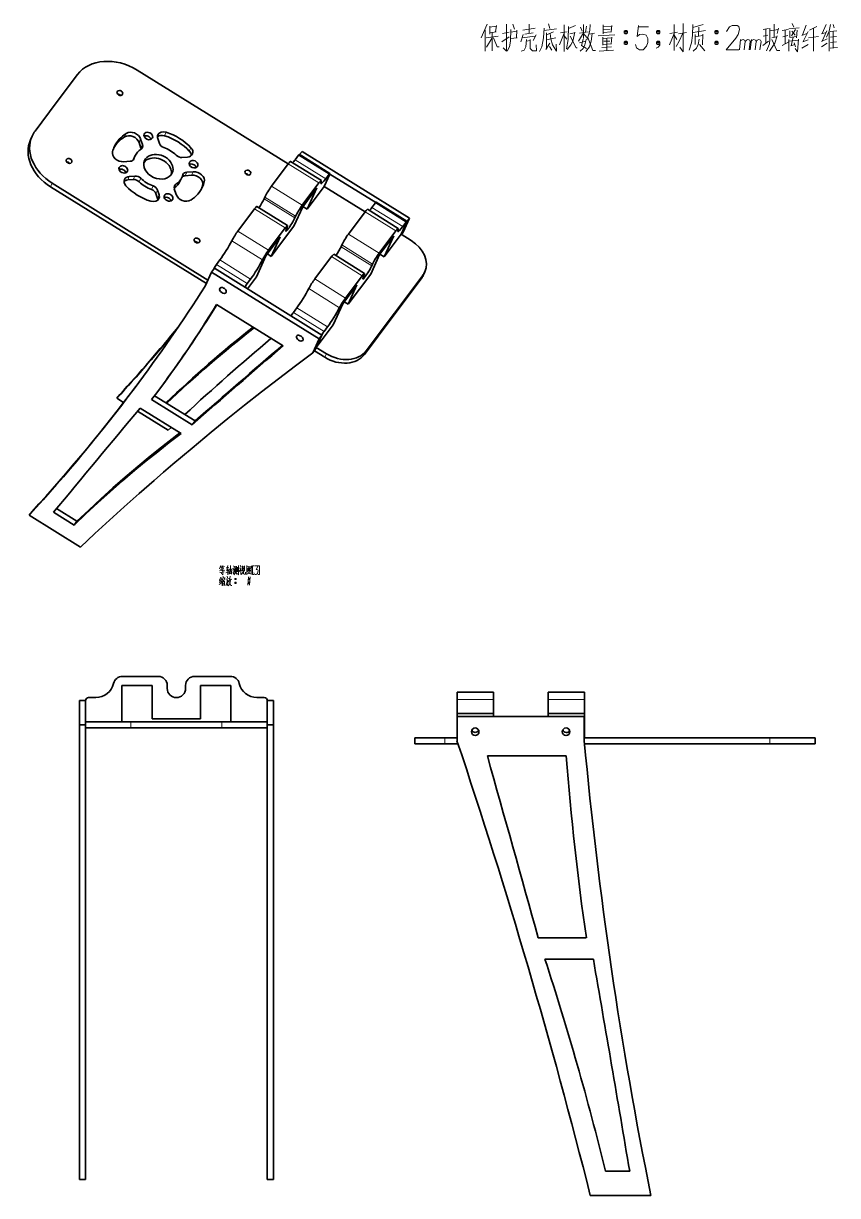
# Model space of a CAD drawing. Extents: x 37 to 1164, y 1 to 818.
# Drawn here: x 362.6 to 631.2, y 423.1 to 809.7 of the extents above; entities that cross this region are included whole.
import ezdxf

# ---------------------------------------------------------------- set-up
doc = ezdxf.new("R2010")
doc.units = 0

msp = doc.modelspace()

# ---------------------------------------------------------------- linework, layer by layer
at = {"color": 7, "lineweight": 35, "ltscale": 0.291678}
for p in [(380.4, 792.86), (366.4, 774.19)]:
    msp.add_line(p, (373.4, 783.52), dxfattribs=at)
at = {"color": 7, "lineweight": 35}
for p, q in [((400.07, 794.32), (449.92, 763.34)), ((489.98, 745.47), (454.51, 767.51)), ((371.54, 755.82), (422.93, 723.88)), ((372.07, 756.98), (423.45, 725.05)), ((460.11, 705.64), (424.65, 727.69)), ((461.05, 706.89), (425.58, 728.93)), ((448.22, 703.36), (426.27, 717)), ((505.64, 581.06), (547.64, 581.06)), ((381.04, 578.32), (381.04, 428.32)), ((383.04, 577.32), (383.04, 428.32)), ((443.04, 578.32), (443.04, 428.32)), ((445.04, 578.32), (445.04, 428.32)), ((608.83, 574.06), (547.64, 574.06)), ((608.83, 572.06), (547.73, 572.06)), ((515.67, 568.06), (541.67, 568.06)), ((549.64, 423.06), (569.64, 423.06))]:
    msp.add_line(p, q, dxfattribs=at)
at = {"color": 7, "lineweight": 13, "ltscale": 0.031879}
for p, q in [((396.47, 773.44), (395.94, 772.28)), ((401.86, 769.72), (401.33, 768.55)), ((401.26, 758.64), (400.73, 757.47)), ((416.47, 760.64), (415.94, 759.47)), ((418.6, 760.79), (418.07, 759.63)), ((372.07, 756.98), (371.54, 755.82)), ((405.35, 756.09), (404.82, 754.93)), ((406.79, 754.74), (406.26, 753.58)), ((412.85, 756.65), (412.33, 755.49)), ((422.24, 757.42), (421.71, 756.26)), ((494.33, 726.61), (493.8, 725.45)), ((475.66, 701.72), (475.14, 700.55))]:
    msp.add_line(p, q, dxfattribs=at)
at = {"color": 7, "lineweight": 13, "ltscale": 0.031878}
for p, q in [((409.62, 773.81), (409.1, 772.65)), ((401.24, 771.58), (400.72, 770.42)), ((417.83, 768.72), (417.3, 767.55)), ((397.5, 759.23), (396.97, 758.07)), ((399.35, 759.36), (398.82, 758.2)), ((407.32, 753.12), (406.8, 751.96)), ((462.55, 700.74), (462.03, 699.58))]:
    msp.add_line(p, q, dxfattribs=at)
at = {"color": 7, "lineweight": 35, "ltscale": 0.031878}
for p, q in [((365.41, 772.51), (364.88, 771.35)), ((414.85, 758.93), (414.32, 757.76))]:
    msp.add_line(p, q, dxfattribs=at)
at = {"color": 7, "lineweight": 35, "ltscale": 0.049096}
msp.add_line((400.72, 770.42), (401.33, 768.55), dxfattribs=at)
at = {"color": 7, "lineweight": 35, "ltscale": 0.049095}
for p, q in [((401.24, 771.58), (401.86, 769.72)), ((412.97, 753.29), (412.35, 755.15))]:
    msp.add_line(p, q, dxfattribs=at)
at = {"color": 7, "lineweight": 35, "ltscale": 0.042527}
for p, q in [((407.42, 770.13), (406.89, 771.75)), ((406.26, 753.58), (406.8, 751.96))]:
    msp.add_line(p, q, dxfattribs=at)
at = {"color": 7, "lineweight": 35, "ltscale": 0.031879}
for p, q in [((399.36, 765.94), (398.84, 764.78)), ((494.99, 727.73), (494.47, 726.57))]:
    msp.add_line(p, q, dxfattribs=at)
at = {"color": 7, "lineweight": 35, "ltscale": 0.046291}
for p, q in [((416.71, 765.64), (414.86, 765.5)), ((396.97, 758.07), (398.82, 758.2)), ((397.5, 759.23), (399.35, 759.36))]:
    msp.add_line(p, q, dxfattribs=at)
at = {"color": 7, "lineweight": 35, "ltscale": 0.046906}
for p, q in [((453.32, 766.26), (452.19, 764.76)), ((463.45, 759.97), (462.33, 758.46)), ((478.71, 750.48), (477.58, 748.98)), ((488.84, 744.18), (487.72, 742.68)), ((436.39, 723.87), (437.51, 725.37)), ((461.78, 708.09), (462.9, 709.59))]:
    msp.add_line(p, q, dxfattribs=at)
at = {"color": 7, "lineweight": 13, "ltscale": 0.298271}
for p, q in [((463.45, 759.97), (453.32, 766.26)), ((460.07, 757.07), (449.94, 763.37)), ((462.33, 758.46), (452.19, 764.76)), ((454.56, 749.72), (444.43, 756.02)), ((452.12, 745.54), (441.99, 751.84)), ((452.38, 746.12), (442.25, 752.42)), ((488.84, 744.18), (478.71, 750.48)), ((448.96, 742.25), (438.83, 748.55)), ((487.72, 742.68), (477.58, 748.98)), ((443.45, 734.9), (433.32, 741.2)), ((479.95, 733.94), (469.82, 740.23)), ((441.47, 731.72), (431.34, 738.02)), ((477.51, 729.76), (467.38, 736.06)), ((477.77, 730.34), (467.64, 736.64)), ((474.35, 726.47), (464.22, 732.77)), ((435.66, 722.67), (425.53, 728.97)), ((436.39, 723.87), (426.26, 730.17)), ((468.84, 719.12), (458.71, 725.42)), ((466.86, 715.94), (456.73, 722.24)), ((461.05, 706.89), (450.91, 713.19)), ((461.78, 708.09), (451.64, 714.39))]:
    msp.add_line(p, q, dxfattribs=at)
at = {"color": 7, "lineweight": 35, "ltscale": 0.298271}
for p, q in [((463.72, 760.23), (453.58, 766.53)), ((460.87, 757.87), (450.73, 764.17)), ((489.11, 744.45), (478.97, 750.75)), ((449.75, 743.04), (439.61, 749.34)), ((486.26, 742.09), (476.12, 748.39)), ((475.14, 727.26), (465, 733.56))]:
    msp.add_line(p, q, dxfattribs=at)
at = {"color": 7, "lineweight": 35, "ltscale": 0.03324}
msp.add_line((453.71, 766.45), (454.51, 767.51), dxfattribs=at)
at = {"color": 7, "lineweight": 35, "ltscale": 0.053439}
for p, q in [((397.74, 764.23), (395.61, 764.07)), ((415.94, 759.47), (418.07, 759.63)), ((416.47, 760.64), (418.6, 760.79))]:
    msp.add_line(p, q, dxfattribs=at)
at = {"color": 7, "lineweight": 13, "ltscale": 0.009234}
msp.add_line((399.09, 765.2), (398.94, 764.87), dxfattribs=at)
at = {"color": 7, "lineweight": 35, "ltscale": 0.2297}
for p, q in [((444.43, 756.02), (449.94, 763.37)), ((438.83, 748.55), (433.32, 741.2)), ((469.82, 740.23), (475.33, 747.59)), ((448.96, 742.25), (443.45, 734.9)), ((464.22, 732.77), (458.71, 725.42)), ((474.35, 726.47), (468.84, 719.12))]:
    msp.add_line(p, q, dxfattribs=at)
at = {"color": 7, "lineweight": 35, "ltscale": 0.111577}
for p, q in [((461.81, 755.94), (463.66, 760.01)), ((487.2, 740.16), (489.04, 744.23)), ((487.2, 740.16), (489.04, 744.23)), ((459.21, 702.82), (461.05, 706.89))]:
    msp.add_line(p, q, dxfattribs=at)
at = {"color": 7, "lineweight": 35, "ltscale": 0.445686}
msp.add_line((478.8, 750.6), (463.66, 760.01), dxfattribs=at)
at = {"color": 7, "lineweight": 35, "ltscale": 0.042529}
msp.add_line((406.79, 754.74), (407.32, 753.12), dxfattribs=at)
at = {"color": 7, "lineweight": 35, "ltscale": 0.229702}
for p, q in [((454.56, 749.72), (460.07, 757.07)), ((479.95, 733.94), (485.46, 741.29))]:
    msp.add_line(p, q, dxfattribs=at)
at = {"color": 7, "lineweight": 35, "ltscale": 0.194452}
for p, q in [((459.37, 755.44), (454.71, 749.22)), ((442.57, 733.04), (447.24, 739.26)), ((467.96, 717.26), (472.63, 723.48))]:
    msp.add_line(p, q, dxfattribs=at)
at = {"color": 7, "lineweight": 35, "ltscale": 0.233343}
for p, q in [((456.21, 748.47), (461.81, 755.94)), ((481.6, 732.69), (487.2, 740.16))]:
    msp.add_line(p, q, dxfattribs=at)
at = {"color": 7, "lineweight": 35, "ltscale": 0.191276}
for p, q in [((459.37, 755.44), (456.21, 748.47)), ((442.57, 733.04), (439.42, 726.07)), ((467.96, 717.26), (464.81, 710.29))]:
    msp.add_line(p, q, dxfattribs=at)
at = {"color": 7, "lineweight": 35, "ltscale": 0.397187}
msp.add_line((461.81, 755.94), (475.31, 747.55), dxfattribs=at)
at = {"color": 7, "lineweight": 35, "ltscale": 0.01594}
for p, q in [((442.25, 752.42), (441.99, 751.84)), ((452.38, 746.12), (452.12, 745.54)), ((467.64, 736.64), (467.38, 736.06)), ((477.77, 730.34), (477.51, 729.76))]:
    msp.add_line(p, q, dxfattribs=at)
at = {"color": 7, "lineweight": 35, "ltscale": 0.175336}
for p, q in [((451.81, 742.83), (454.71, 749.22)), ((444.35, 732.87), (447.24, 739.26)), ((477.2, 727.05), (480.09, 733.44)), ((469.73, 717.09), (472.63, 723.48))]:
    msp.add_line(p, q, dxfattribs=at)
at = {"color": 7, "lineweight": 35, "ltscale": 0.04151}
for p, q in [((456.21, 748.47), (454.8, 749.35)), ((481.6, 732.69), (480.19, 733.57))]:
    msp.add_line(p, q, dxfattribs=at)
at = {"color": 7, "lineweight": 13, "ltscale": 0.29827}
for p, q in [((485.46, 741.29), (475.33, 747.59)), ((437.51, 725.37), (427.38, 731.67)), ((462.9, 709.59), (452.77, 715.89))]:
    msp.add_line(p, q, dxfattribs=at)
at = {"color": 7, "lineweight": 35, "ltscale": 0.155561}
for p, q in [((451.81, 742.83), (448.08, 737.85)), ((444.35, 732.87), (448.08, 737.85)), ((477.2, 727.05), (473.47, 722.07))]:
    msp.add_line(p, q, dxfattribs=at)
at = {"color": 7, "lineweight": 35, "ltscale": 0.015938}
for p, q in [((449.56, 742.36), (449.3, 741.78)), ((474.95, 726.58), (474.69, 726))]:
    msp.add_line(p, q, dxfattribs=at)
at = {"color": 7, "lineweight": 35, "ltscale": 0.127516}
for p, q in [((487.87, 740.82), (489.98, 745.47)), ((424.65, 727.69), (422.54, 723.04)), ((458.01, 701), (460.11, 705.64)), ((458.94, 702.24), (461.05, 706.89))]:
    msp.add_line(p, q, dxfattribs=at)
at = {"color": 7, "lineweight": 35, "ltscale": 0.038891}
for p, q in [((489.04, 744.23), (489.98, 745.47)), ((424.65, 727.69), (425.58, 728.93)), ((460.11, 705.64), (461.05, 706.89)), ((458.01, 701), (458.94, 702.24)), ((406.55, 687.87), (407.48, 689.11)), ((418.25, 677.33), (419.18, 678.58)), ((364.49, 647.48), (365.43, 648.72)), ((379.27, 644.25), (380.2, 645.49))]:
    msp.add_line(p, q, dxfattribs=at)
at = {"color": 7, "lineweight": 35, "ltscale": 0.012816}
for p, q in [((449.92, 741.92), (449.48, 742.19)), ((475.31, 726.14), (474.87, 726.41))]:
    msp.add_line(p, q, dxfattribs=at)
at = {"color": 7, "lineweight": 35, "ltscale": 0.194451}
msp.add_line((484.76, 739.66), (480.09, 733.44), dxfattribs=at)
at = {"color": 7, "lineweight": 35, "ltscale": 0.191274}
msp.add_line((484.76, 739.66), (481.6, 732.69), dxfattribs=at)
at = {"color": 7, "lineweight": 35, "ltscale": 0.098567}
for p, q in [((487.2, 740.16), (490.55, 738.08)), ((459.21, 702.82), (462.55, 700.74))]:
    msp.add_line(p, q, dxfattribs=at)
at = {"color": 7, "lineweight": 35, "ltscale": 0.023027}
msp.add_line((487.32, 740.09), (487.87, 740.82), dxfattribs=at)
at = {"color": 7, "lineweight": 35, "ltscale": 0.046905}
for p, q in [((426.26, 730.17), (427.38, 731.67)), ((451.64, 714.39), (452.77, 715.89))]:
    msp.add_line(p, q, dxfattribs=at)
at = {"color": 7, "lineweight": 35, "ltscale": 0.038051}
msp.add_line((444.35, 732.87), (443.05, 733.68), dxfattribs=at)
at = {"color": 7, "lineweight": 35, "ltscale": 0.007687}
msp.add_line((425.4, 728.69), (425.53, 728.97), dxfattribs=at)
at = {"color": 7, "lineweight": 35, "ltscale": 0.122293}
msp.add_line((439.42, 726.07), (436.48, 722.16), dxfattribs=at)
at = {"color": 7, "lineweight": 35, "ltscale": 0.388903}
for p, q in [((493.8, 725.45), (484.47, 713)), ((494.33, 726.61), (485, 714.16))]:
    msp.add_line(p, q, dxfattribs=at)
at = {"color": 7, "lineweight": 35, "ltscale": 0.155562}
msp.add_line((469.73, 717.09), (473.47, 722.07), dxfattribs=at)
at = {"color": 7, "lineweight": 35, "ltscale": 0.03805}
msp.add_line((469.73, 717.09), (468.44, 717.9), dxfattribs=at)
at = {"color": 7, "lineweight": 35, "ltscale": 0.388904}
for p, q in [((475.14, 700.55), (484.47, 713)), ((475.66, 701.72), (485, 714.16))]:
    msp.add_line(p, q, dxfattribs=at)
at = {"color": 7, "lineweight": 35, "ltscale": 0.233341}
msp.add_line((464.81, 710.29), (459.21, 702.82), dxfattribs=at)
at = {"color": 7, "lineweight": 35, "ltscale": 0.102026}
msp.add_line((458.56, 701.73), (462.03, 699.58), dxfattribs=at)
at = {"color": 7, "lineweight": 35, "ltscale": 0.038889}
msp.add_line((393.42, 686.06), (394.36, 687.3), dxfattribs=at)
at = {"color": 7, "lineweight": 35, "ltscale": 0.064886}
msp.add_line((395.63, 684.69), (393.42, 686.06), dxfattribs=at)
at = {"color": 7, "lineweight": 35, "ltscale": 0.393766}
msp.add_line((418.25, 677.33), (404.87, 685.65), dxfattribs=at)
at = {"color": 7, "lineweight": 35, "ltscale": 0.393765}
msp.add_line((419.18, 678.58), (405.8, 686.89), dxfattribs=at)
at = {"color": 7, "lineweight": 35, "ltscale": 0.296359}
msp.add_line((410.31, 675.56), (400.24, 681.82), dxfattribs=at)
at = {"color": 7, "lineweight": 35, "ltscale": 0.397695}
msp.add_line((414.57, 674.4), (401.06, 682.8), dxfattribs=at)
at = {"color": 7, "lineweight": 35, "ltscale": 0.032773}
msp.add_line((411.27, 676.46), (410.31, 675.56), dxfattribs=at)
at = {"color": 7, "lineweight": 35, "ltscale": 0.19698}
msp.add_line((380.2, 645.49), (373.51, 649.65), dxfattribs=at)
at = {"color": 7, "lineweight": 35, "ltscale": 0.497118}
msp.add_line((381.38, 636.98), (364.49, 647.48), dxfattribs=at)
at = {"color": 7, "lineweight": 35, "ltscale": 0.198848}
msp.add_line((379.27, 644.25), (372.51, 648.45), dxfattribs=at)
at = {"color": 7, "lineweight": 35, "ltscale": 0.295318}
for p, q in [((407.04, 594.32), (395.22, 594.32)), ((419.04, 594.32), (430.85, 594.32))]:
    msp.add_line(p, q, dxfattribs=at)
at = {"color": 7, "lineweight": 35, "ltscale": 0.3}
for p, q in [((395.04, 591.32), (395.04, 579.32)), ((431.04, 591.32), (431.04, 579.32)), ((505.64, 589.06), (517.64, 589.06)), ((535.71, 589.06), (547.71, 589.06)), ((505.64, 582.06), (517.64, 582.06)), ((535.71, 582.06), (547.71, 582.06))]:
    msp.add_line(p, q, dxfattribs=at)
at = {"color": 7, "lineweight": 35, "ltscale": 0.25}
for p, q in [((395.04, 591.32), (405.04, 591.32)), ((431.04, 591.32), (421.04, 591.32)), ((491.67, 574.06), (501.67, 574.06)), ((491.67, 572.06), (501.67, 572.06))]:
    msp.add_line(p, q, dxfattribs=at)
at = {"color": 7, "lineweight": 35, "ltscale": 0.275}
for p, q in [((405.04, 580.32), (405.04, 591.32)), ((421.04, 580.32), (421.04, 591.32))]:
    msp.add_line(p, q, dxfattribs=at)
at = {"color": 7, "lineweight": 35, "ltscale": 0.025}
for p, q in [((410.02, 591.32), (410.02, 590.32)), ((416.06, 591.32), (416.06, 590.32)), ((505.64, 581.06), (505.64, 582.06)), ((517.64, 581.06), (517.64, 582.06)), ((535.71, 581.06), (535.71, 582.06)), ((547.71, 581.06), (547.71, 582.06))]:
    msp.add_line(p, q, dxfattribs=at)
at = {"color": 7, "lineweight": 35, "ltscale": 0.058331}
for p, q in [((505.64, 586.73), (505.64, 589.06)), ((517.64, 586.73), (517.64, 589.06)), ((535.71, 586.73), (535.71, 589.06)), ((547.71, 586.73), (547.71, 589.06))]:
    msp.add_line(p, q, dxfattribs=at)
at = {"color": 7, "lineweight": 35, "ltscale": 0.05}
for p, q in [((383.04, 586.32), (381.04, 586.32)), ((445.04, 586.32), (443.04, 586.32)), ((383.04, 578.32), (381.04, 578.32)), ((383.04, 579.32), (383.04, 577.32)), ((443.04, 579.32), (443.04, 577.32)), ((445.04, 578.32), (443.04, 578.32)), ((491.67, 574.06), (491.67, 572.06)), ((623.83, 574.06), (623.83, 572.06)), ((383.04, 428.32), (381.04, 428.32)), ((445.04, 428.32), (443.04, 428.32))]:
    msp.add_line(p, q, dxfattribs=at)
at = {"color": 7, "lineweight": 35, "ltscale": 0.2}
for p, q in [((381.04, 586.32), (381.04, 578.32)), ((443.04, 586.32), (443.04, 578.32)), ((445.04, 586.32), (445.04, 578.32)), ((405.04, 580.32), (413.04, 580.32)), ((421.04, 580.32), (413.04, 580.32)), ((505.64, 573.06), (505.64, 581.06)), ((547.64, 581.06), (547.64, 573.06)), ((554.64, 431.06), (562.64, 431.06))]:
    msp.add_line(p, q, dxfattribs=at)
at = {"color": 7, "lineweight": 35, "ltscale": 0.175}
for p, q in [((383.04, 579.32), (383.04, 586.32)), ((443.04, 579.32), (443.04, 586.32)), ((547.71, 574.06), (547.71, 581.06))]:
    msp.add_line(p, q, dxfattribs=at)
at = {"color": 7, "lineweight": 35, "ltscale": 0.060306}
for p, q in [((384.04, 587.32), (386.45, 587.32)), ((442.04, 587.32), (439.63, 587.32))]:
    msp.add_line(p, q, dxfattribs=at)
at = {"color": 7, "lineweight": 13, "ltscale": 0.3}
for p, q in [((505.64, 586.73), (517.64, 586.73)), ((535.71, 586.73), (547.71, 586.73)), ((505.64, 581.06), (517.64, 581.06)), ((535.71, 581.06), (547.71, 581.06))]:
    msp.add_line(p, q, dxfattribs=at)
at = {"color": 7, "lineweight": 35, "ltscale": 0.116664}
for p, q in [((505.64, 582.06), (505.64, 586.73)), ((517.64, 582.06), (517.64, 586.73)), ((535.71, 582.06), (535.71, 586.73)), ((547.71, 582.06), (547.71, 586.73))]:
    msp.add_line(p, q, dxfattribs=at)
at = {"color": 7, "lineweight": 35, "ltscale": 0.375}
for p, q in [((383.04, 579.32), (398.04, 579.32)), ((383.04, 577.32), (398.04, 577.32)), ((398.04, 579.32), (413.04, 579.32)), ((398.04, 577.32), (413.04, 577.32)), ((428.04, 579.32), (413.04, 579.32)), ((428.04, 577.32), (413.04, 577.32)), ((428.04, 579.32), (443.04, 579.32)), ((428.04, 577.32), (443.04, 577.32)), ((608.83, 574.06), (623.83, 574.06)), ((608.83, 572.06), (623.83, 572.06))]:
    msp.add_line(p, q, dxfattribs=at)
at = {"color": 7, "lineweight": 13, "ltscale": 0.05}
for p, q in [((398.04, 579.32), (398.04, 577.32)), ((428.04, 579.32), (428.04, 577.32)), ((501.67, 574.06), (501.67, 572.06)), ((608.83, 574.06), (608.83, 572.06))]:
    msp.add_line(p, q, dxfattribs=at)
at = {"color": 7, "lineweight": 35, "ltscale": 0.099139}
msp.add_line((505.64, 574.06), (501.67, 574.06), dxfattribs=at)
at = {"color": 7, "lineweight": 35, "ltscale": 0.001677}
msp.add_line((547.64, 574.06), (547.71, 574.06), dxfattribs=at)
at = {"color": 7, "lineweight": 35, "ltscale": 0.107515}
msp.add_line((505.98, 572.06), (501.67, 572.06), dxfattribs=at)
at = {"color": 7, "lineweight": 35, "ltscale": 0.396048}
msp.add_line((532.47, 508.06), (548.32, 508.06), dxfattribs=at)
at = {"color": 7, "lineweight": 35, "ltscale": 0.4}
msp.add_line((534.64, 501.06), (550.64, 501.06), dxfattribs=at)
at = {"color": 7, "lineweight": 13}
for points in [[(515.63, 809.5), (513.63, 804.9)], [(516.53, 808.8), (516.53, 806.2)], [(516.53, 808.5), (518.53, 808.8)], [(518.63, 809), (518.33, 806.9)], [(521.93, 809.5), (521.93, 805), (521.93, 800.5)], [(524.03, 809.5), (524.63, 807.8)], [(527.33, 807.5), (531.43, 808.1)], [(529.43, 809.5), (529.43, 806.5)], [(534.43, 808.1), (534.23, 805)], [(535.83, 809.6), (536.33, 808)], [(541.03, 809.2), (541.03, 804.8), (541.03, 800.4)], [(542.43, 808.7), (542.33, 804.4)], [(542.43, 808), (544.73, 809)], [(546.43, 808.5), (546.93, 807.1)], [(547.43, 809.3), (547.43, 804.7)], [(548.43, 808.8), (548.03, 806.8)], [(549.63, 809.3), (549.43, 807.4)], [(553.83, 809.2), (553.83, 806.3)], [(553.83, 808.6), (556.63, 808.8)], [(556.73, 809), (556.53, 806.9)], [(564.53, 802.8), (564.93, 801.7), (565.83, 801), (567.03, 801), (568.23, 802.2), (568.63, 803.4), (568.63, 804.7), (568.03, 805.8), (566.93, 806.2), (565.83, 806), (565.13, 805.4), (565.53, 809)], [(565.53, 808.6), (568.83, 808.6)], [(577.33, 800.8), (577.33, 805.1), (577.33, 809.4)], [(580.33, 809.7), (580.33, 805), (580.33, 800.3)], [(583.43, 809.3), (583.33, 805.7), (583.03, 803.3), (582.23, 800.9)], [(586.83, 809.3), (583.43, 808.4)], [(585.33, 805.5), (585.43, 808.5)], [(598.63, 801), (594.43, 801), (597.63, 804.8), (598.43, 806), (598.83, 807.7), (598.63, 808.7), (598.13, 809), (596.43, 809), (595.53, 808.6), (594.53, 807)], [(608.93, 808.1), (608.83, 804.4)], [(610.33, 809.5), (610.33, 805.2)], [(611.73, 808.1), (611.33, 806.4)], [(615.13, 807.9), (618.53, 808.3)], [(616.23, 809.7), (616.83, 808.5)], [(620.83, 809.1), (619.63, 805.9)], [(624.43, 808.7), (621.93, 807.5)], [(623.33, 808.1), (623.33, 804.4), (623.33, 800.6)], [(627.43, 809.3), (626.13, 806.4)], [(628.93, 809.4), (628.43, 807.1)], [(630.13, 808.2), (629.73, 809.3)], [(514.93, 807.6), (514.93, 804.1), (514.93, 800.5)], [(519.23, 805.5), (515.23, 804.9)], [(515.33, 801.9), (517.23, 804.9)], [(516.53, 806.6), (518.53, 806.9)], [(517.23, 806.6), (517.23, 800.7)], [(517.73, 804.9), (518.93, 802)], [(520.43, 803.6), (522.83, 805.3)], [(522.83, 806.8), (520.63, 806.4)], [(523.43, 807.7), (523.33, 803.8)], [(523.33, 804.7), (525.53, 805)], [(525.43, 807.1), (523.43, 806.8)], [(525.43, 807.5), (525.23, 805)], [(527.43, 806.1), (526.73, 803.6)], [(527.13, 805), (531.43, 805.5)], [(528.03, 806.2), (530.83, 806.6)], [(528.53, 804.4), (528.33, 802)], [(529.83, 804.4), (529.83, 801.4), (530.53, 800.7)], [(531.73, 805.9), (530.83, 804.1)], [(534.23, 805), (533.63, 802)], [(534.43, 807.4), (538.43, 807.9)], [(537.53, 806.9), (535.13, 805.9)], [(535.13, 806.6), (535.13, 801.4)], [(535.13, 804.3), (538.23, 804.9)], [(536.43, 806.4), (536.63, 804.6)], [(536.63, 804.6), (537.13, 802.6)], [(541.03, 806.5), (539.43, 802.6)], [(542.03, 806.9), (539.83, 806.6)], [(541.03, 805.6), (541.93, 804.5)], [(542.33, 804.4), (541.73, 801.3)], [(542.83, 806.3), (544.43, 806.6)], [(543.03, 805.5), (544.93, 801.6)], [(544.53, 806.8), (543.83, 803.8)], [(547.43, 806.6), (545.73, 803.9)], [(546.03, 806.5), (548.93, 806.9)], [(547.33, 804.5), (546.73, 802.4)], [(547.43, 806.4), (548.53, 805.1)], [(548.23, 804.4), (547.83, 802.6)], [(549.13, 806.2), (548.53, 804.3)], [(548.83, 805.1), (550.43, 800.8)], [(549.43, 807.4), (549.13, 806.2)], [(549.13, 806.2), (551.03, 806.5)], [(550.23, 806.4), (549.93, 803.8)], [(552.23, 805.6), (557.73, 805.9)], [(553.73, 805.2), (553.73, 802.5)], [(553.73, 804.7), (556.63, 804.9)], [(553.83, 807.6), (556.23, 807.8)], [(556.63, 806.9), (553.83, 806.7)], [(555.13, 804.8), (555.13, 800.8)], [(556.73, 805.2), (556.53, 803)], [(560.83, 806.9), (561.93, 806.9)], [(560.93, 807.2), (561.83, 807.2)], [(560.93, 806.5), (561.83, 806.5)], [(571.53, 806.9), (572.63, 806.9)], [(571.63, 807.2), (572.53, 807.2)], [(571.63, 806.5), (572.53, 806.5)], [(575.73, 802.6), (577.33, 806.4)], [(578.43, 806.8), (575.93, 806.4)], [(578.23, 804.4), (577.33, 805.8)], [(578.73, 806.3), (581.33, 806.7)], [(580.13, 806.5), (578.93, 803.8)], [(585.53, 804.5), (585.23, 802.7), (584.63, 801.5), (583.53, 800.6)], [(583.63, 806.7), (587.63, 807.4)], [(584.23, 806), (584.23, 802.7)], [(586.63, 805.7), (584.23, 805.3)], [(586.73, 806.2), (586.63, 802.6)], [(590.73, 806.9), (591.83, 806.9)], [(590.83, 807.2), (591.73, 807.2)], [(590.83, 806.5), (591.73, 806.5)], [(599.23, 804.4), (598.83, 801)], [(599.23, 804), (599.43, 804.2), (600.03, 804.4), (600.53, 804.2), (600.73, 803.7), (600.43, 801)], [(600.73, 803.7), (601.13, 804.2), (601.63, 804.4), (602.23, 804.2), (602.43, 803.7), (602.03, 801)], [(602.83, 804.4), (602.43, 801)], [(602.83, 804), (603.03, 804.2), (603.63, 804.4), (604.13, 804.2), (604.33, 803.7), (604.03, 801)], [(604.33, 803.7), (604.73, 804.2), (605.23, 804.4), (605.83, 804.2), (606.03, 803.7), (605.63, 801)], [(608.43, 808), (606.63, 807.7)], [(606.73, 805.5), (608.23, 805.8)], [(607.53, 803.2), (607.53, 807.8)], [(608.83, 804.4), (608.73, 803)], [(608.93, 807.3), (611.63, 807.7)], [(609.53, 805), (611.23, 805.3)], [(609.53, 804.4), (611.23, 800.8)], [(611.33, 805.6), (610.53, 803.2)], [(614.93, 807.7), (612.93, 807.4)], [(613.13, 805.3), (614.83, 805.7)], [(613.93, 807.5), (613.93, 803.1)], [(615.13, 804.4), (615.13, 800.5)], [(615.43, 805.1), (617.73, 805.4)], [(615.53, 807.3), (615.53, 805.2)], [(616.63, 805.2), (615.93, 802.3)], [(617.33, 807.7), (616.03, 805.6)], [(616.13, 807.2), (617.23, 805.8)], [(617.73, 805), (617.93, 807.5)], [(618.33, 804.5), (618.03, 800.3)], [(619.43, 805.7), (621.13, 806.4)], [(619.73, 803.6), (621.53, 804.3)], [(621.53, 807), (619.93, 803.7)], [(621.63, 805), (624.93, 805.4)], [(625.93, 806.3), (627.43, 806.7)], [(625.93, 803.7), (627.83, 804.6)], [(627.73, 807.3), (626.13, 803.9)], [(628.43, 807.1), (627.63, 805.2)], [(628.43, 807), (628.43, 800.6)], [(631.03, 807.3), (628.83, 807)], [(628.93, 805.2), (630.83, 805.4)], [(629.83, 807.1), (629.83, 801.7)], [(518.93, 802), (519.53, 802)], [(521.93, 800.5), (520.93, 801.7)], [(522.23, 800.5), (522.93, 802)], [(522.93, 802), (523.33, 803.8)], [(527.83, 800.9), (526.83, 800.5)], [(528.33, 802), (527.83, 800.9)], [(528.53, 803.9), (529.83, 804.1)], [(530.53, 800.7), (531.93, 800.7)], [(531.93, 800.7), (531.73, 802.6)], [(533.63, 802), (532.83, 800.4)], [(534.93, 801.1), (536.33, 803.2)], [(536.13, 802.1), (536.93, 800.9)], [(537.13, 802.6), (538.43, 800.6)], [(538.43, 800.6), (538.33, 802.9)], [(543.23, 802.6), (542.03, 801.1)], [(543.83, 803.8), (543.23, 802.6)], [(544.93, 801.6), (545.33, 801.6)], [(546.03, 803.3), (548.13, 803.8)], [(547.23, 801.4), (546.33, 800.6)], [(546.73, 802.4), (548.43, 801.4)], [(547.83, 802.6), (547.23, 801.4)], [(549.33, 802), (548.13, 800.4)], [(549.93, 803.8), (549.33, 802)], [(550.43, 800.8), (551.33, 800.8)], [(552.53, 800.6), (557.33, 800.9)], [(553.43, 801.8), (556.63, 802)], [(556.63, 803), (553.73, 802.8)], [(554.13, 803.8), (556.13, 803.9)], [(560.83, 803.3), (561.93, 803.3)], [(560.93, 803.6), (561.83, 803.6)], [(560.93, 802.9), (561.83, 802.9)], [(572.63, 803), (572.53, 802.5), (572.03, 801.9), (571.33, 801.5)], [(571.53, 803.3), (572.63, 803.3)], [(571.63, 803.6), (572.53, 803.6)], [(571.63, 802.9), (572.53, 802.9)], [(578.93, 803.8), (577.93, 802.1)], [(580.33, 800.3), (579.23, 801.9)], [(585.63, 802.7), (587.43, 800.7)], [(590.73, 803.3), (591.83, 803.3)], [(590.83, 803.6), (591.73, 803.6)], [(590.83, 802.9), (591.73, 802.9)], [(606.53, 802.4), (608.43, 803.8)], [(608.73, 803), (607.73, 800.7)], [(610.53, 803.2), (608.73, 800.6)], [(611.23, 800.8), (612.23, 800.8)], [(612.93, 802.4), (615.13, 803.6)], [(615.13, 803.8), (618.23, 804.2)], [(615.83, 802.3), (617.13, 802.7)], [(616.93, 803.3), (617.33, 802)], [(618.03, 800.3), (617.23, 801.4)], [(619.43, 801.5), (621.53, 802.8)], [(625.93, 802), (627.83, 803.2)], [(628.83, 801.5), (631.23, 801.8)], [(628.93, 803.4), (630.83, 803.6)], [(427.74, 630.92), (427.22, 629.83)], [(427.53, 630.46), (428.13, 630.57)], [(427.88, 629.97), (427.67, 630.46)], [(428.41, 630.92), (428.06, 629.94)], [(428.27, 630.46), (428.93, 630.57)], [(428.41, 630.46), (428.62, 630.01)], [(429.42, 630.18), (430.37, 630.29)], [(430.05, 630.92), (429.63, 629.2)], [(430.89, 630.85), (430.86, 629.52), (430.82, 628.19)], [(431.84, 630.81), (432.08, 630.32)], [(432.36, 628.71), (432.36, 630.67)], [(432.36, 630.43), (432.92, 630.5)], [(432.92, 630.64), (432.92, 628.75)], [(433.2, 628.82), (433.2, 630.32)], [(433.48, 630.92), (433.48, 629.38), (433.48, 627.84)], [(434.11, 630.85), (434.39, 630.43)], [(434.88, 630.81), (434.88, 629.13)], [(435.55, 630.64), (434.88, 630.57)], [(435.48, 629.06), (435.55, 630.74)], [(436.32, 630.85), (436.32, 629.38), (436.32, 627.87)], [(436.32, 630.81), (436.32, 629.41), (436.32, 628.01)], [(437.79, 630.67), (436.32, 630.53)], [(437.09, 630.39), (436.53, 629.59)], [(437.09, 629.62), (437.44, 630.25)], [(437.75, 628.05), (437.75, 629.41), (437.79, 630.81)], [(438.59, 627.98), (438.14, 627.98), (438.14, 629.38), (438.14, 630.78), (438.59, 630.78)], [(438.59, 628.43), (438.66, 628.22), (438.77, 628.05), (438.98, 627.98), (439.4, 627.98), (439.57, 628.08), (439.82, 628.29), (440.03, 629.24), (439.89, 629.48), (439.61, 629.62), (439.33, 629.55), (440.03, 630.78), (438.77, 630.78)], [(440.03, 627.98), (440.48, 627.98), (440.48, 629.38), (440.48, 630.78), (440.03, 630.78)], [(429, 629.38), (427.22, 629.13)], [(427.67, 627.1), (427.22, 626.02)], [(427.39, 628.64), (428.76, 628.82)], [(427.64, 629.62), (428.65, 629.76)], [(427.78, 628.64), (427.92, 628.15)], [(427.99, 626.79), (427.88, 626.23)], [(427.99, 626.65), (429.04, 626.79)], [(428.23, 626.37), (428.06, 625.81)], [(428.41, 627.84), (428.41, 627.8), (428.09, 628.08)], [(428.13, 629.27), (428.13, 629.97)], [(428.37, 627.28), (428.55, 626.89)], [(428.41, 629.2), (428.41, 627.8)], [(429.07, 626.89), (428.93, 626.44)], [(429.84, 626.51), (429.74, 625.6), (429.63, 625.18), (429.32, 624.3)], [(430.3, 628.78), (429.35, 628.47)], [(429.35, 626.44), (430.4, 626.58)], [(429.56, 629.17), (430.26, 629.27)], [(429.84, 627.35), (429.95, 626.79)], [(429.98, 629.83), (429.98, 627.84)], [(430.44, 628.01), (430.44, 629.8)], [(430.44, 629.59), (431.24, 629.69)], [(430.44, 628.15), (431.21, 628.22)], [(430.68, 626.65), (430.54, 626.02)], [(430.58, 628.92), (431.1, 628.99)], [(430.61, 626.26), (431.31, 626.4)], [(430.75, 627.38), (430.68, 626.65)], [(431.28, 629.76), (431.21, 628.01)], [(431.66, 629.97), (431.94, 629.59)], [(431.87, 628.15), (431.66, 628.57)], [(432.15, 629.73), (431.87, 628.15)], [(431.98, 627.84), (432.4, 628.33)], [(432.36, 626.47), (432.75, 626.47)], [(432.4, 628.33), (432.57, 628.96)], [(432.4, 626.58), (432.71, 626.58)], [(432.64, 630.08), (432.57, 628.96)], [(432.99, 628.08), (432.64, 628.61)], [(433.48, 627.84), (433.17, 628.29)], [(434.46, 630.18), (434.29, 629.69), (433.8, 628.96)], [(433.83, 629.97), (434.39, 630.04)], [(434.29, 629.69), (434.29, 627.91)], [(434.29, 629.52), (434.6, 629.2)], [(434.39, 627.91), (434.67, 628.19)], [(434.67, 628.19), (434.92, 628.54)], [(435.09, 629.17), (434.92, 628.54)], [(435.2, 630.22), (435.09, 629.17)], [(435.23, 628.19), (435.23, 629.27)], [(435.37, 628.08), (435.23, 628.19)], [(435.79, 628.08), (435.37, 628.08)], [(435.79, 628.71), (435.79, 628.08)], [(436.32, 628.12), (437.68, 628.22)], [(436.39, 628.92), (436.88, 629.34)], [(436.81, 627.21), (436.7, 625.81), (436.6, 624.41)], [(436.81, 626.47), (437.19, 626.47)], [(436.84, 629.83), (437.54, 629.1)], [(436.84, 628.75), (437.19, 628.36)], [(436.84, 626.58), (437.16, 626.58)], [(436.88, 630.04), (437.33, 630.11)], [(436.88, 629.34), (437.09, 629.62)], [(436.95, 629.13), (437.19, 628.85)], [(437.4, 627.21), (437.3, 625.81), (437.19, 624.41)], [(437.54, 629.1), (437.72, 629.13)], [(437.75, 627.94), (437.75, 628.05), (437.68, 628.22)], [(427.15, 624.65), (427.85, 625.04)], [(427.6, 626.09), (427.18, 625.95)], [(427.25, 625.32), (427.78, 625.49)], [(427.74, 626.33), (427.29, 625.32)], [(428.06, 625.81), (427.74, 625.32)], [(428.09, 625.88), (428.09, 624.16)], [(428.3, 626.09), (429, 626.19)], [(428.37, 625.67), (428.41, 624.27)], [(428.37, 625.56), (428.9, 625.63)], [(428.41, 625), (428.79, 625.07)], [(428.86, 624.51), (428.44, 624.44)], [(428.62, 626.12), (428.55, 625.56)], [(428.93, 625.74), (428.86, 624.34)], [(430.16, 626.02), (430.05, 625.18), (429.91, 624.34), (429.7, 624.62)], [(429.77, 625.84), (430.16, 625.91)], [(430.54, 624.76), (430.16, 624.23)], [(430.54, 626.02), (430.37, 625.46)], [(430.47, 625.77), (431.03, 624.34)], [(430.82, 625.39), (430.54, 624.76)], [(431.03, 626.33), (430.82, 625.39)], [(431.03, 624.34), (431.35, 624.34)], [(432.36, 625.21), (432.75, 625.21)], [(432.4, 626.33), (432.71, 626.33)], [(432.4, 625.32), (432.71, 625.32)], [(432.4, 625.07), (432.71, 625.07)], [(436.81, 625.21), (437.19, 625.21)], [(436.84, 626.33), (437.16, 626.33)], [(436.84, 625.32), (437.16, 625.32)], [(436.84, 625.07), (437.16, 625.07)]]:
    msp.add_lwpolyline(points, dxfattribs=at)
for points in [[(561.13, 806.3), (561.63, 806.3), (561.93, 806.6), (561.93, 807.1), (561.63, 807.4), (561.13, 807.4), (560.83, 807.1), (560.83, 806.6)], [(571.83, 806.3), (572.33, 806.3), (572.63, 806.6), (572.63, 807.1), (572.33, 807.4), (571.83, 807.4), (571.53, 807.1), (571.53, 806.6)], [(591.03, 806.3), (591.53, 806.3), (591.83, 806.6), (591.83, 807.1), (591.53, 807.4), (591.03, 807.4), (590.73, 807.1), (590.73, 806.6)], [(561.13, 802.7), (561.63, 802.7), (561.93, 803), (561.93, 803.5), (561.63, 803.8), (561.13, 803.8), (560.83, 803.5), (560.83, 803)], [(571.83, 802.7), (572.33, 802.7), (572.63, 803), (572.63, 803.5), (572.33, 803.8), (571.83, 803.8), (571.53, 803.5), (571.53, 803)], [(591.03, 802.7), (591.53, 802.7), (591.83, 803), (591.83, 803.5), (591.53, 803.8), (591.03, 803.8), (590.73, 803.5), (590.73, 803)], [(432.47, 626.26), (432.64, 626.26), (432.75, 626.37), (432.75, 626.54), (432.64, 626.65), (432.47, 626.65), (432.36, 626.54), (432.36, 626.37)], [(436.91, 626.26), (437.09, 626.26), (437.19, 626.37), (437.19, 626.54), (437.09, 626.65), (436.91, 626.65), (436.81, 626.54), (436.81, 626.37)], [(432.47, 625), (432.64, 625), (432.75, 625.11), (432.75, 625.28), (432.64, 625.39), (432.47, 625.39), (432.36, 625.28), (432.36, 625.11)], [(436.91, 625), (437.09, 625), (437.19, 625.11), (437.19, 625.28), (437.09, 625.39), (436.91, 625.39), (436.81, 625.28), (436.81, 625.11)]]:
    msp.add_lwpolyline(points, close=True, dxfattribs=at)
at = {"color": 7, "lineweight": 35}
for points in [[(458.01, 701), (452.32, 696.75), (446.68, 692.46), (441.08, 688.13), (435.52, 683.76), (430.01, 679.35), (424.54, 674.91), (418.2, 669.65), (415.05, 667), (411.91, 664.34), (408.79, 661.67), (405.69, 658.98), (400.75, 654.65), (395.85, 650.28), (390.99, 645.88), (386.17, 641.45), (381.38, 636.98)], [(414.57, 674.4), (410.7, 671.44), (406.87, 668.43), (403.08, 665.38), (399.34, 662.29), (395.21, 658.78), (391.14, 655.23), (387.13, 651.62), (383.17, 647.96), (379.27, 644.25)], [(414.19, 674.65), (410.65, 671.92), (407.16, 669.16), (403.7, 666.36), (400.28, 663.53), (396.15, 660.03), (392.08, 656.47), (388.06, 652.86), (384.1, 649.2), (380.2, 645.49)]]:
    msp.add_lwpolyline(points, dxfattribs=at)
for centre in [(511.64, 576.06), (541.64, 576.06)]:
    msp.add_circle(centre, 1.25, dxfattribs=at)
for centre, radius, start, end in [((-47.4, 1023.97), 558.04, 323.1398, 327.3664), ((115.12, 906.36), 364.24, 323.1407, 328.6768), ((116.12, 907.55), 364.15, 323.1402, 328.4338), ((-20.95, 1064.69), 561.3, 317.5807, 320.6554), ((-20.07, 1065.98), 561.38, 317.5809, 320.5756), ((677.06, 406.02), 386.14, 128.1892, 133.8397), ((676.52, 404.32), 386.74, 127.9491, 133.598), ((985.46, 64.53), 839.14, 130.16201, 132.75525), ((17499.23, -18966.73), 26031.69, 130.920369, 131.007741), ((17499.96, -18965.25), 26031.38, 130.923935, 131.007741), ((-48.35, 1024.79), 559.29, 317.5747, 323.1311), ((-47.45, 1026.06), 559.34, 317.5749, 323.0514), ((115.53, 906.07), 363.74, 322.6985, 323.1375), ((7003.76, -4834.21), 8604.25, 140.118913, 140.416381), ((386.45, 593.32), 6, 270, 347.1593), ((395.22, 591.32), 3, 90, 167.1593), ((407.02, 591.32), 3, 0, 89.5723), ((419.06, 591.32), 3, 90.4277, 180), ((430.85, 591.32), 3, 12.8407, 90), ((439.63, 593.32), 6, 192.8407, 270), ((413.02, 590.32), 3, 180, 270.4303), ((413.06, 590.32), 3, 269.5697, 360), ((384.04, 586.32), 1, 90, 180), ((442.04, 586.32), 1, 0, 90), ((511.64, 577.06), 1.25, 203.5781, 336.4217), ((541.71, 577.06), 1.25, 199.7951, 332.5262), ((-1433.19, -77.11), 2044.94, 14.15768, 18.53858), ((1952.49, 702.5), 1410.8, 185.26423, 191.42418), ((-60391.57, -16520.51), 63259.08, 15.6159435, 15.6723779), ((1458.76, 639.25), 919.84, 184.43846, 188.1993), ((-356.95, 208.47), 938.37, 13.72222, 18.16848), ((-20863.36, -3205.94), 21732.49, 9.633958, 9.821199)]:
    msp.add_arc(centre, radius, start, end, dxfattribs=at)
for centre, major_axis, ratio, start_param, end_param in [((393.07, 784.99), (-13.66, 6.19), 0.770383, 4.543431, 6.114227), ((394.39, 786.76), (-0.911, 0.413), 0.770383, 0.000003, 0.61644), ((394.39, 786.76), (-0.911, 0.413), 0.770383, 0.61644, 3.141595), ((394.39, 786.76), (-0.911, 0.413), 0.770383, 3.141595, 6.283188), ((393.87, 785.6), (-0.911, 0.413), 0.770383, 4.115813, 5.308724), ((379.07, 766.32), (-13.66, 6.19), 0.770383, 6.114227, 6.283231), ((407.11, 762.43), (-14.57, 6.6), 0.770383, 5.808557, 6.28323), ((398.46, 771.38), (-2.73, 1.24), 0.770383, 3.758032, 5.808557), ((403.77, 772.57), (-1.37, 0.62), 0.770383, 3.758032, 6.283188), ((409.2, 771.92), (-2.28, 1.03), 0.770383, 4.87323, 6.283139), ((407.11, 762.43), (-13.66, 6.19), 0.770383, 4.213631, 4.87323), ((378.54, 765.16), (-13.66, 6.19), 0.770383, 0.000046, 1.401838), ((379.07, 766.32), (-13.66, 6.19), 0.770383, 0.000046, 1.401838), ((406.58, 761.27), (-14.57, 6.6), 0.770383, 5.808557, 6.231554), ((397.94, 770.21), (-2.73, 1.24), 0.770383, 3.758032, 5.808557), ((400, 769.58), (-1.82, 0.83), 0.770383, 3.141583, 3.758032), ((403.77, 772.57), (-1.37, 0.62), 0.770383, 0.000003, 3.141595), ((403.24, 771.41), (-1.37, 0.62), 0.770383, 3.758032, 5.699301), ((403.24, 771.41), (-1.37, 0.62), 0.770383, 3.726133, 3.758032), ((403.77, 772.57), (-1.37, 0.62), 0.770383, 3.141595, 3.758032), ((409.2, 771.92), (-2.28, 1.03), 0.770383, 6.283139, 6.899625), ((408.68, 770.76), (-2.28, 1.03), 0.770383, 4.87323, 5.945617), ((409.27, 770.27), (-1.82, 0.83), 0.770383, 0.61644, 1.690919), ((406.58, 761.27), (-13.66, 6.19), 0.770383, 4.213631, 4.87323), ((394.81, 766.51), (-2.73, 1.24), 0.770383, 0.136711, 2.187236), ((407.11, 762.43), (-14.57, 6.6), 0.770383, 0.000044, 0.136711), ((407.11, 762.43), (-7.74, 3.51), 0.770383, 0.000069, 0.120122), ((407.11, 762.43), (-7.74, 3.51), 0.770383, 5.825146, 6.283254), ((399.48, 768.42), (-1.82, 0.83), 0.770383, 3.567768, 3.758032), ((400, 769.58), (-1.82, 0.83), 0.770383, 2.683554, 3.141583), ((406.58, 761.27), (-4.55, 2.06), 0.770383, 3.758032, 6.11669), ((407.11, 762.43), (-4.55, 2.06), 0.770383, 3.758032, 6.283188), ((407.11, 762.43), (-7.74, 3.51), 0.770383, 4.25435, 4.832511), ((414.33, 767.13), (-1.82, 0.83), 0.770383, 1.112757, 2.187236), ((416.04, 767.67), (-2.28, 1.03), 0.770383, 2.187236, 3.14157), ((415.52, 766.51), (-2.28, 1.03), 0.770383, 3.478867, 4.213631), ((416.04, 767.67), (-2.28, 1.03), 0.770383, 3.14157, 4.213631), ((453.06, 765.68), (0.528, 0.849), 0.107213, 6.283139, 7.169662), ((377.6, 764.35), (-0.911, 0.413), 0.770383, 6.28318, 9.424773), ((377.6, 764.35), (-0.911, 0.413), 0.770383, 5.328829, 6.28318), ((377.07, 763.19), (-0.911, 0.413), 0.770383, 4.115813, 5.308724), ((377.6, 764.35), (-0.911, 0.413), 0.770383, 3.141587, 5.328829), ((395.52, 761.57), (-1.37, 0.62), 0.770383, 0.000003, 0.61644), ((394.99, 760.41), (-1.37, 0.62), 0.770383, 3.726133, 5.699301), ((395.52, 761.57), (-1.37, 0.62), 0.770383, 3.141595, 6.283188), ((397.21, 765.85), (-1.82, 0.83), 0.770383, 2.187236, 3.141651), ((406.58, 761.27), (-7.74, 3.51), 0.770383, 0.000069, 0.01688), ((397.21, 765.85), (-1.82, 0.83), 0.770383, 3.141651, 3.261715), ((407.11, 762.43), (-4.55, 2.06), 0.770383, 0.000003, 3.141595), ((407.11, 762.43), (-4.55, 2.06), 0.770383, 3.141595, 3.758032), ((418.69, 763.29), (-1.37, 0.62), 0.770383, 0.000003, 3.141595), ((418.17, 762.13), (-1.37, 0.62), 0.770383, 3.758032, 5.699301), ((418.69, 763.29), (-1.37, 0.62), 0.770383, 3.758032, 6.283188), ((418.17, 762.13), (-1.37, 0.62), 0.770383, 3.726133, 3.758032), ((418.69, 763.29), (-1.37, 0.62), 0.770383, 3.141595, 3.758032), ((449.15, 761.62), (1.58, 2.55), 0.107213, 0.000033, 0.886476), ((453.77, 768.25), (3.17, 5.1), 0.107213, 3.707787, 4.028069), ((395.52, 761.57), (-1.37, 0.62), 0.770383, 0.61644, 3.141595), ((398.17, 757.2), (-2.28, 1.03), 0.770383, 6.283163, 7.355224), ((397.64, 756.04), (-2.28, 1.03), 0.770383, 5.328829, 5.946033), ((398.17, 757.2), (-2.28, 1.03), 0.770383, 5.328829, 6.283163), ((399.36, 756.58), (-1.82, 0.83), 0.770383, 4.25435, 5.328829), ((399.88, 757.74), (-1.82, 0.83), 0.770383, 4.25435, 5.328829), ((407.11, 762.43), (-7.74, 3.51), 0.770383, 1.112757, 1.690919), ((406.58, 761.27), (-4.55, 2.06), 0.770383, 3.307918, 3.758032), ((407.11, 762.43), (-7.74, 3.51), 0.770383, 2.683554, 3.141662), ((407.11, 762.43), (-7.74, 3.51), 0.770383, 3.141662, 3.261715), ((416.47, 757.85), (-1.82, 0.83), 0.770383, 5.328829, 6.010168), ((417, 759.01), (-1.82, 0.83), 0.770383, 0.000058, 0.120122), ((417, 759.01), (-1.82, 0.83), 0.770383, 5.328829, 6.283243), ((418.87, 757.2), (-2.73, 1.24), 0.770383, 3.278304, 5.328829), ((419.4, 758.36), (-2.73, 1.24), 0.770383, 3.278304, 5.328829), ((436.61, 760.51), (-0.911, 0.413), 0.770383, 0.000003, 0.61644), ((436.61, 760.51), (-0.911, 0.413), 0.770383, 0.61644, 3.141595), ((436.61, 760.51), (-0.911, 0.413), 0.770383, 3.141595, 6.283188), ((436.09, 759.35), (-0.911, 0.413), 0.770383, 4.115813, 5.308724), ((459.28, 755.33), (1.58, 2.55), 0.107213, 0.000033, 0.886476), ((463.9, 761.95), (3.17, 5.1), 0.107213, 3.141626, 4.028069), ((459.28, 755.33), (1.58, 2.55), 0.107213, 5.822978, 6.283218), ((463.19, 759.38), (0.528, 0.849), 0.107213, 6.283139, 7.169662), ((463.19, 759.38), (0.528, 0.849), 0.107213, 5.598865, 6.283139), ((407.11, 762.43), (-13.66, 6.19), 0.770383, 1.072039, 1.731637), ((406.58, 761.27), (-7.74, 3.51), 0.770383, 1.112757, 1.690919), ((404.41, 753.44), (-1.82, 0.83), 0.770383, 3.758032, 4.832511), ((404.94, 754.6), (-1.82, 0.83), 0.770383, 3.758032, 4.832511), ((414.21, 755.29), (-1.82, 0.83), 0.770383, 6.283176, 6.899625), ((413.68, 754.13), (-1.82, 0.83), 0.770383, 5.825146, 5.856689), ((406.58, 761.27), (-7.74, 3.51), 0.770383, 2.683554, 3.141662), ((414.21, 755.29), (-1.82, 0.83), 0.770383, 5.825146, 6.283176), ((407.11, 762.43), (-14.57, 6.6), 0.770383, 2.666965, 3.141637), ((406.58, 761.27), (-14.57, 6.6), 0.770383, 3.193289, 3.278304), ((407.11, 762.43), (-14.57, 6.6), 0.770383, 3.141637, 3.278304), ((443.65, 754.29), (1.58, 2.55), 0.107213, 0.893941, 2.457273), ((463.9, 761.95), (3.17, 5.1), 0.107213, 2.681385, 3.141626), ((405.01, 752.95), (-2.28, 1.03), 0.770383, 1.731637, 3.141546), ((404.48, 751.79), (-2.28, 1.03), 0.770383, 3.479298, 3.758032), ((405.01, 752.95), (-2.28, 1.03), 0.770383, 3.141546, 3.758032), ((410.44, 752.29), (-1.37, 0.62), 0.770383, 0.000003, 0.61644), ((409.92, 751.13), (-1.37, 0.62), 0.770383, 3.726133, 5.699301), ((410.44, 752.29), (-1.37, 0.62), 0.770383, 0.61644, 3.141595), ((410.44, 752.29), (-1.37, 0.62), 0.770383, 3.141595, 6.283188), ((415.75, 753.49), (-2.73, 1.24), 0.770383, 0.61644, 2.666965), ((440.59, 749.97), (1.58, 2.55), 0.107213, 4.354155, 5.598865), ((478.44, 749.9), (0.528, 0.849), 0.107213, 6.283139, 7.169662), ((438.03, 746.79), (1.58, 2.55), 0.107213, 6.28314, 7.162197), ((453.78, 747.99), (1.58, 2.55), 0.107213, 0.893941, 2.457273), ((474.54, 745.84), (1.58, 2.55), 0.107213, 0.000033, 0.886476), ((479.16, 752.47), (3.17, 5.1), 0.107213, 3.707787, 4.028069), ((448.16, 740.49), (1.58, 2.55), 0.107213, 6.28314, 7.162197), ((448.16, 740.49), (1.58, 2.55), 0.107213, 5.598865, 6.28314), ((450.72, 743.67), (1.58, 2.55), 0.107213, 4.020558, 5.598865), ((489.29, 746.17), (3.17, 5.1), 0.107213, 3.141626, 4.028069), ((488.58, 743.6), (0.528, 0.849), 0.107213, 6.283139, 7.169662), ((488.58, 743.6), (0.528, 0.849), 0.107213, 5.598865, 6.283139), ((419.82, 738.11), (-0.911, 0.413), 0.770383, 6.28318, 8.470421), ((419.82, 738.11), (-0.911, 0.413), 0.770383, 3.141587, 6.28318), ((432.53, 739.45), (1.58, 2.55), 0.107213, 0.886476, 2.23316), ((450.7, 743.65), (1.58, 2.55), 0.107213, 2.457273, 3.141546), ((450.7, 743.65), (1.58, 2.55), 0.107213, 3.141546, 4.03558), ((469.04, 738.51), (1.58, 2.55), 0.107213, 0.893941, 2.457273), ((484.67, 739.55), (1.58, 2.55), 0.107213, 0.000033, 0.886476), ((489.29, 746.17), (3.17, 5.1), 0.107213, 2.681385, 3.141626), ((484.67, 739.55), (1.58, 2.55), 0.107213, 5.822978, 6.283218), ((419.29, 736.95), (-0.911, 0.413), 0.770383, 4.115813, 5.308724), ((419.82, 738.11), (-0.911, 0.413), 0.770383, 2.187236, 3.141587), ((428.96, 735.16), (3.17, 5.1), 0.107213, 4.028069, 5.374753), ((442.66, 733.16), (1.58, 2.55), 0.107213, 0.886476, 2.23316), ((465.98, 734.19), (1.58, 2.55), 0.107213, 4.354155, 5.598865), ((485.88, 731.86), (-9.11, 4.13), 0.770383, 3.141639, 4.543431), ((439.09, 728.86), (3.17, 5.1), 0.107213, 4.028069, 5.374753), ((463.42, 731.01), (1.58, 2.55), 0.107213, 6.28314, 7.162197), ((479.17, 732.21), (1.58, 2.55), 0.107213, 0.893941, 2.457273), ((425.99, 729.59), (0.528, 0.849), 0.107213, 0.886476, 2.457273), ((473.55, 724.71), (1.58, 2.55), 0.107213, 6.28314, 7.162197), ((473.55, 724.71), (1.58, 2.55), 0.107213, 5.598865, 6.28314), ((476.11, 727.89), (1.58, 2.55), 0.107213, 4.020558, 5.598865), ((485.88, 731.86), (-9.11, 4.13), 0.770383, 2.972634, 3.141639), ((436.13, 723.29), (0.528, 0.849), 0.107213, 0.886476, 2.457273), ((457.92, 723.67), (1.58, 2.55), 0.107213, 0.886476, 2.23316), ((476.09, 727.87), (1.58, 2.55), 0.107213, 2.457273, 3.141546), ((476.09, 727.87), (1.58, 2.55), 0.107213, 3.141546, 4.03558), ((485.36, 730.69), (-9.11, 4.13), 0.770383, 2.972634, 3.141639), ((428.4, 721.63), (1, -0.75), 0.628503, 3.279873, 6.28318), ((428.4, 721.63), (1, -0.75), 0.628503, 3.141588, 3.279873), ((428.4, 721.63), (1, -0.75), 0.628503, 6.28318, 9.424773), ((429.33, 722.88), (1, -0.75), 0.628503, 4.57069, 4.853692), ((454.35, 719.37), (3.17, 5.1), 0.107213, 4.028069, 5.374753), ((464.48, 713.08), (3.17, 5.1), 0.107213, 4.028069, 5.374753), ((468.05, 717.38), (1.58, 2.55), 0.107213, 0.886476, 2.23316), ((451.38, 713.81), (0.528, 0.849), 0.107213, 0.886476, 2.457273), ((461.51, 707.51), (0.528, 0.849), 0.107213, 0.886476, 2.457273), ((453.73, 705.89), (1, -0.75), 0.628503, 3.279873, 6.28318), ((453.73, 705.89), (1, -0.75), 0.628503, 3.141588, 3.279873), ((453.73, 705.89), (1, -0.75), 0.628503, 6.28318, 9.424773), ((454.67, 707.13), (1, -0.75), 0.628503, 4.57069, 4.853692), ((466.69, 705.8), (-9.11, 4.13), 0.770383, 1.401838, 2.972634), ((467.22, 706.96), (-9.11, 4.13), 0.770383, 1.401838, 2.972634)]:
    msp.add_ellipse(centre, major_axis=major_axis, ratio=ratio, start_param=start_param, end_param=end_param, dxfattribs=at)

doc.saveas('drawing.dxf')
